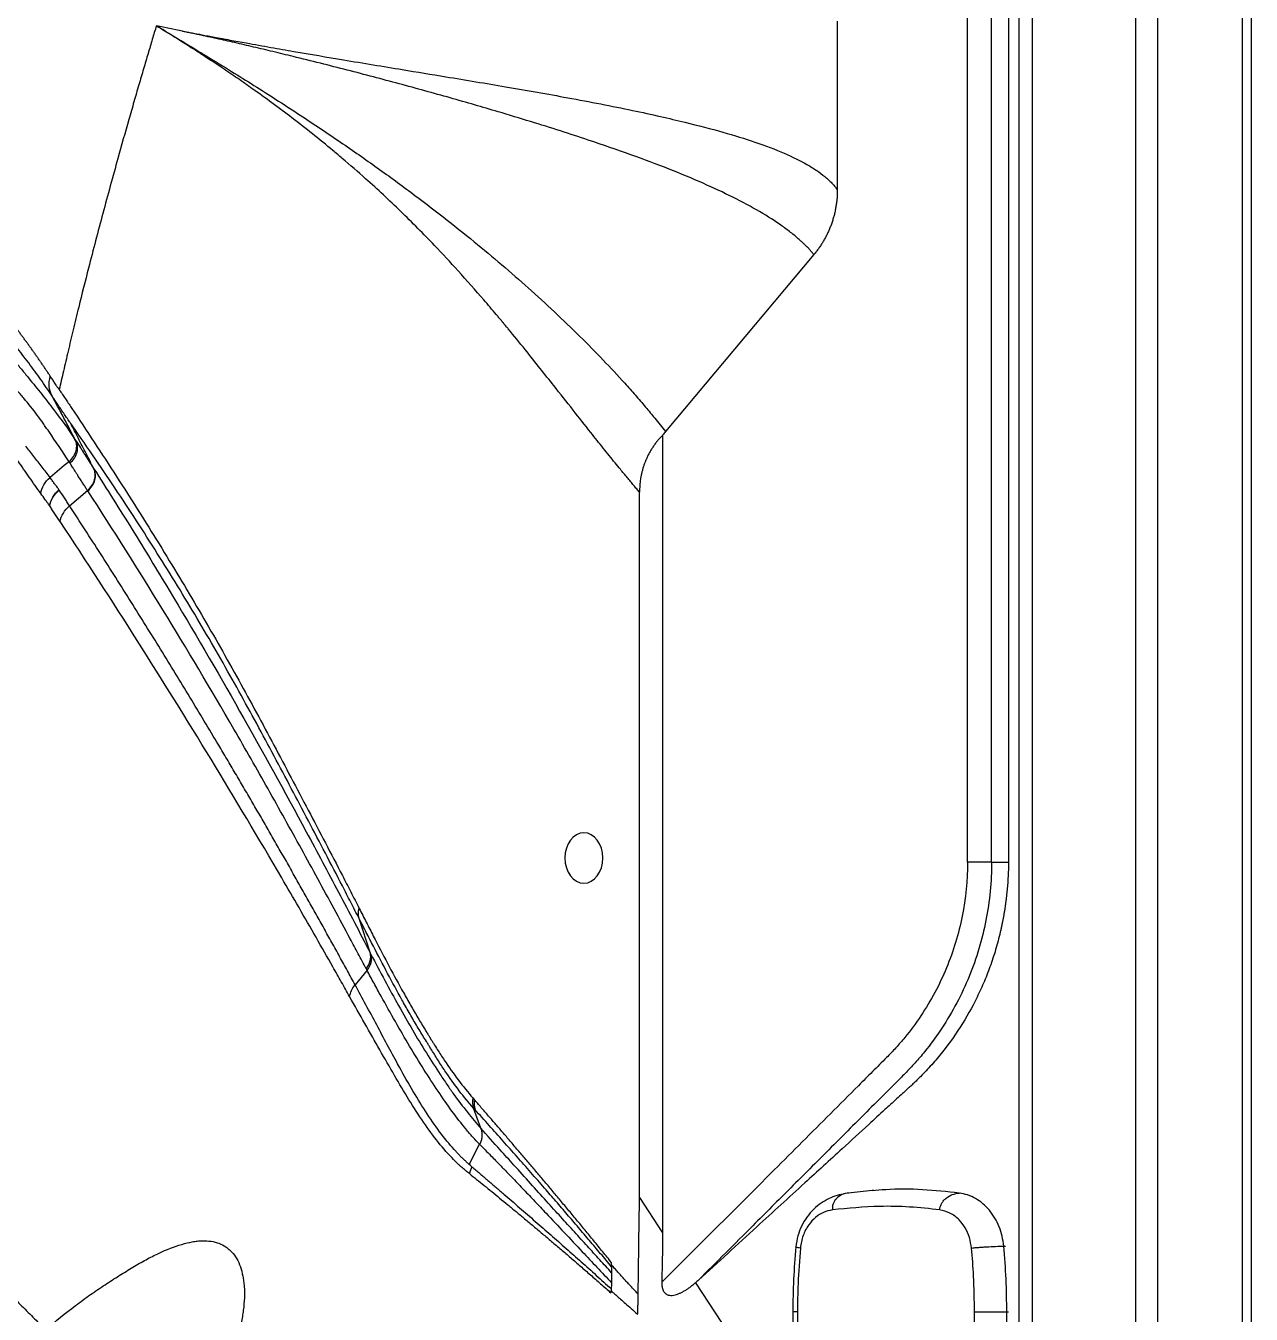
# Model space of a CAD drawing. Header units: inches. Extents: x 2 to 86, y -22 to 129.
# Drawn here: x 74.31 to 86.46, y 22.18 to 34.95 of the extents above; entities that cross this region are included whole.
import ezdxf

# ---------------------------------------------------------------- set-up
doc = ezdxf.new("R2010")
doc.units = ezdxf.units.IN
doc.header["$MEASUREMENT"] = 0
doc.layers.add('1', color=4, linetype='Continuous')
doc.layers.add('BDIM_CYAN', color=4, linetype='Continuous')

# ---------------------------------------------------------------- blocks, each defined once
blk = doc.blocks.new('sp3')
at = {"layer": 'BDIM_CYAN'}
for p, q in [((-101.244, 89.566), (-101.244, 89.581)), ((-100.592, 89.595), (-100.592, 89.611)), ((-99.939, 89.565), (-99.939, 89.581)), ((-101.771, 89.124), (-101.772, 89.14)), ((-99.412, 89.123), (-99.411, 89.139)), ((-101.796, 88.278), (-101.795, 88.262)), ((-101.795, 88.262), (-101.765, 87.993)), ((-99.419, 87.992), (-99.388, 88.265)), ((-99.388, 88.265), (-99.387, 88.282))]:
    blk.add_line(p, q, dxfattribs=at)
for points, knots in [([(-101.244, 89.566), (-101.277, 89.561), (-101.343, 89.552), (-101.437, 89.521), (-101.525, 89.479), (-101.602, 89.425), (-101.667, 89.36), (-101.718, 89.287), (-101.755, 89.208), (-101.766, 89.152), (-101.771, 89.124)], [0, 0, 0, 0, 0.125505, 0.249704, 0.373992, 0.499776, 0.625678, 0.750079, 0.874386, 1, 1, 1, 1]), ([(-101.225, 89.246), (-101.227, 89.255), (-101.229, 89.274), (-101.232, 89.31), (-101.235, 89.351), (-101.239, 89.414), (-101.243, 89.49), (-101.244, 89.54), (-101.244, 89.566)], [0, 0, 0, 0, 0.075048, 0.162077, 0.266845, 0.391253, 0.686004, 1, 1, 1, 1]), ([(-100.592, 89.275), (-100.592, 89.284), (-100.592, 89.303), (-100.592, 89.34), (-100.592, 89.38), (-100.592, 89.443), (-100.592, 89.52), (-100.592, 89.57), (-100.592, 89.595)], [0, 0, 0, 0, 0.075048, 0.162077, 0.266843, 0.39125, 0.686, 1, 1, 1, 1]), ([(-99.958, 89.245), (-99.956, 89.254), (-99.954, 89.274), (-99.951, 89.31), (-99.948, 89.35), (-99.944, 89.413), (-99.94, 89.49), (-99.94, 89.539), (-99.939, 89.565)], [0, 0, 0, 0, 0.075049, 0.162076, 0.266841, 0.391246, 0.685996, 1, 1, 1, 1]), ([(-99.412, 89.123), (-99.418, 89.151), (-99.428, 89.207), (-99.465, 89.285), (-99.516, 89.358), (-99.581, 89.424), (-99.659, 89.478), (-99.746, 89.52), (-99.84, 89.551), (-99.906, 89.56), (-99.939, 89.565)], [0, 0, 0, 0, 0.125614, 0.249921, 0.374322, 0.500224, 0.626008, 0.750296, 0.874495, 1, 1, 1, 1]), ([(-100.592, 89.275), (-100.71, 89.273), (-100.922, 89.271), (-101.133, 89.254), (-101.225, 89.246)], [0, 0, 0, 0, 0.559986, 1, 1, 1, 1]), ([(-99.958, 89.245), (-100.076, 89.255), (-100.287, 89.272), (-100.498, 89.274), (-100.592, 89.275)], [0, 0, 0, 0, 0.559986, 1, 1, 1, 1]), ([(-101.771, 89.124), (-101.784, 89.003), (-101.809, 88.761), (-101.812, 88.472), (-101.796, 88.305), (-101.791, 88.261)], [0, 0, 0, 0, 0.4218388, 0.8436848, 1, 1, 1, 1]), ([(-101.604, 88.929), (-101.614, 88.931), (-101.635, 88.934), (-101.666, 88.948), (-101.694, 88.967), (-101.73, 89.003), (-101.761, 89.057), (-101.767, 89.101), (-101.771, 89.124)], [0, 0, 0, 0, 0.0750432, 0.1620793, 0.26686, 0.391279, 0.6860331, 1, 1, 1, 1]), ([(-101.225, 89.246), (-101.261, 89.24), (-101.332, 89.229), (-101.428, 89.186), (-101.513, 89.121), (-101.578, 89.034), (-101.595, 88.964), (-101.604, 88.929)], [0, 0, 0, 0, 0.186661, 0.373374, 0.560001, 0.780011, 1, 1, 1, 1]), ([(-99.579, 88.928), (-99.586, 88.958), (-99.599, 89.017), (-99.652, 89.098), (-99.729, 89.169), (-99.833, 89.224), (-99.916, 89.238), (-99.958, 89.245)], [0, 0, 0, 0, 0.186845, 0.373701, 0.560409, 0.780222, 1, 1, 1, 1]), ([(-99.579, 88.928), (-99.57, 88.93), (-99.548, 88.933), (-99.518, 88.947), (-99.489, 88.966), (-99.453, 89.002), (-99.423, 89.056), (-99.416, 89.1), (-99.412, 89.123)], [0, 0, 0, 0, 0.075054, 0.162074, 0.266825, 0.391217, 0.685963, 1, 1, 1, 1]), ([(-99.413, 88.03), (-99.4, 88.151), (-99.374, 88.394), (-99.374, 88.76), (-99.399, 89.002), (-99.412, 89.123)], [0, 0, 0, 0, 0.333331, 0.666669, 1, 1, 1, 1]), ([(-101.604, 88.929), (-101.615, 88.83), (-101.636, 88.633), (-101.644, 88.278), (-101.619, 88.023), (-101.604, 87.867)], [0, 0, 0, 0, 0.280017, 0.560061, 1, 1, 1, 1]), ([(-99.58, 87.866), (-99.569, 87.965), (-99.547, 88.163), (-99.539, 88.518), (-99.564, 88.773), (-99.579, 88.928)], [0, 0, 0, 0, 0.280017, 0.560061, 1, 1, 1, 1]), ([(-101.771, 88.031), (-101.768, 88.009), (-101.761, 87.966), (-101.73, 87.918), (-101.694, 87.888), (-101.666, 87.874), (-101.635, 87.866), (-101.614, 87.867), (-101.604, 87.867)], [0, 0, 0, 0, 0.313967, 0.608721, 0.73314, 0.837921, 0.924957, 1, 1, 1, 1]), ([(-101.765, 87.993), (-101.76, 87.966), (-101.749, 87.911), (-101.717, 87.832), (-101.672, 87.753), (-101.612, 87.68), (-101.536, 87.614), (-101.447, 87.561), (-101.346, 87.521), (-101.274, 87.511), (-101.237, 87.505)], [0, 0, 0, 0, 0.106729, 0.218561, 0.335655, 0.458855, 0.588158, 0.721004, 0.857855, 1, 1, 1, 1]), ([(-99.947, 87.504), (-99.908, 87.51), (-99.839, 87.521), (-99.752, 87.554), (-99.689, 87.587), (-99.635, 87.624), (-99.579, 87.672), (-99.515, 87.746), (-99.466, 87.831), (-99.434, 87.917), (-99.424, 87.966), (-99.419, 87.992)], [0, 0, 0, 0, 0.149635, 0.269025, 0.35887, 0.426914, 0.519495, 0.644449, 0.80339, 0.896799, 1, 1, 1, 1]), ([(-99.58, 87.866), (-99.57, 87.866), (-99.548, 87.865), (-99.518, 87.873), (-99.489, 87.887), (-99.454, 87.917), (-99.423, 87.965), (-99.416, 88.008), (-99.413, 88.03)], [0, 0, 0, 0, 0.075054, 0.162074, 0.266824, 0.391217, 0.685963, 1, 1, 1, 1]), ([(-101.604, 87.867), (-101.597, 87.838), (-101.584, 87.778), (-101.532, 87.698), (-101.455, 87.627), (-101.351, 87.571), (-101.268, 87.557), (-101.226, 87.55)], [0, 0, 0, 0, 0.1868454, 0.373701, 0.5604087, 0.7802215, 1, 1, 1, 1]), ([(-99.958, 87.55), (-99.923, 87.555), (-99.852, 87.566), (-99.756, 87.61), (-99.671, 87.674), (-99.605, 87.762), (-99.588, 87.831), (-99.58, 87.866)], [0, 0, 0, 0, 0.186661, 0.373374, 0.560001, 0.780011, 1, 1, 1, 1]), ([(-101.226, 87.55), (-101.227, 87.543), (-101.229, 87.526), (-101.233, 87.511), (-101.235, 87.505), (-101.237, 87.506), (-101.237, 87.506)], [0, 0, 0, 0, 0.232419, 0.501936, 0.826388, 1, 1, 1, 1]), ([(-101.237, 87.505), (-101.13, 87.496), (-100.915, 87.479), (-100.7, 87.476), (-100.592, 87.475)], [0, 0, 0, 0, 0.500007, 1, 1, 1, 1]), ([(-101.226, 87.55), (-101.108, 87.541), (-100.897, 87.524), (-100.685, 87.522), (-100.592, 87.521)], [0, 0, 0, 0, 0.559986, 1, 1, 1, 1]), ([(-100.592, 87.521), (-100.473, 87.522), (-100.262, 87.525), (-100.051, 87.542), (-99.958, 87.55)], [0, 0, 0, 0, 0.559986, 1, 1, 1, 1]), ([(-100.592, 87.521), (-100.592, 87.513), (-100.592, 87.496), (-100.592, 87.481), (-100.592, 87.475), (-100.592, 87.476), (-100.592, 87.476)], [0, 0, 0, 0, 0.229366, 0.495339, 0.815522, 1, 1, 1, 1]), ([(-100.592, 87.475), (-100.484, 87.476), (-100.269, 87.479), (-100.054, 87.496), (-99.947, 87.505)], [0, 0, 0, 0, 0.499993, 1, 1, 1, 1]), ([(-99.958, 87.55), (-99.957, 87.542), (-99.955, 87.525), (-99.951, 87.511), (-99.949, 87.504), (-99.948, 87.505), (-99.947, 87.506)], [0, 0, 0, 0, 0.232461, 0.502017, 0.826512, 1, 1, 1, 1])]:
    blk.add_open_spline(points, degree=3, knots=knots, dxfattribs=at)
for points in [[(-100.592, 89.595), (-100.7, 89.594), (-100.918, 89.592), (-101.135, 89.574), (-101.244, 89.566)], [(-99.939, 89.565), (-100.048, 89.574), (-100.265, 89.591), (-100.483, 89.594), (-100.592, 89.595)]]:
    blk.add_open_spline(points, degree=3, dxfattribs=at)
blk = doc.blocks.new('2020 RHYTHM')
at = {"layer": '1', "color": 4}
blk.add_line((84.082, 78.2), (84.082, 5.882), dxfattribs=at)
at = {"layer": '1', "color": 1, "extrusion": (0, 0, -1)}
blk.add_ellipse((77.47, 25.717), major_axis=(0, 0.25), ratio=0.752466, dxfattribs=at)
at = {"layer": 'BDIM_CYAN', "color": 3}
for p, q in [((82.937, 72.354), (82.937, 14.122)), ((83.158, 14.122), (83.158, 72.354)), ((83.991, 72.354), (83.991, 14.122)), ((81.271, 25.676), (81.271, 42.041)), ((81.51, 25.676), (81.51, 42.041)), ((81.677, 42.041), (81.677, 25.676)), ((81.779, 42.041), (81.779, 18.014)), ((81.915, 18.014), (81.915, 42.041)), ((73.236, 33.963), (73.234, 33.963)), ((79.981, 34.008), (79.981, 32.337)), ((73.492, 33.911), (73.492, 33.909)), ((79.749, 31.696), (78.278, 29.942)), ((78.25, 29.908), (78.25, 22.003)), ((72.427, 29.865), (72.437, 29.85)), ((72.612, 29.577), (72.615, 29.573)), ((72.374, 29.207), (72.551, 29.359)), ((72.554, 29.355), (72.551, 29.359)), ((81.51, 25.676), (81.677, 25.676)), ((75.352, 24.779), (75.243, 25.116)), ((75.321, 24.605), (75.203, 24.46)), ((76.369, 23.34), (76.383, 23.324)), ((76.392, 23.222), (76.377, 23.239)), ((76.448, 23.039), (76.377, 23.239)), ((76.333, 22.681), (76.437, 22.88)), ((78.021, 22.352), (78.25, 22.003)), ((78.576, 21.508), (81.779, 16.631))]:
    blk.add_line(p, q, dxfattribs=at)
at = {"layer": 'BDIM_CYAN', "color": 3, "flags": 128}
blk.add_lwpolyline([(76.36, 22.658), (76.346, 22.67), (76.333, 22.681)], dxfattribs=at)
at = {"layer": 'BDIM_CYAN', "color": 3}
for points, knots in [([(73.234, 33.963), (73.22, 33.919), (73.193, 33.827), (73.151, 33.686), (73.106, 33.535), (73.059, 33.376), (73.011, 33.208), (72.941, 32.965), (72.837, 32.596), (72.703, 32.106), (72.574, 31.614), (72.477, 31.229), (72.41, 30.955), (72.36, 30.743), (72.314, 30.546), (72.285, 30.419), (72.271, 30.358)], [0, 0, 0, 0, 0.036972, 0.076326, 0.118074, 0.162227, 0.208796, 0.257786, 0.364555, 0.51557, 0.665825, 0.773354, 0.835776, 0.894362, 0.949103, 1, 1, 1, 1]), ([(78.021, 29.342), (78.012, 29.353), (77.993, 29.375), (77.963, 29.41), (77.932, 29.447), (77.888, 29.5), (77.837, 29.562), (77.758, 29.659), (77.66, 29.78), (77.522, 29.954), (77.359, 30.161), (77.192, 30.373), (77.033, 30.573), (76.884, 30.76), (76.77, 30.9), (76.701, 30.983), (76.685, 31.002), (76.673, 31.017), (76.666, 31.026), (76.66, 31.033), (76.655, 31.039), (76.649, 31.046), (76.643, 31.053), (76.637, 31.06), (76.631, 31.067), (76.625, 31.074), (76.619, 31.081), (76.613, 31.089), (76.607, 31.096), (76.583, 31.124), (76.541, 31.175), (76.417, 31.318), (76.238, 31.522), (75.966, 31.815), (75.665, 32.119), (75.357, 32.407), (75.126, 32.608), (74.949, 32.757), (74.785, 32.89), (74.583, 33.048), (74.384, 33.197), (74.203, 33.328), (74.038, 33.443), (73.886, 33.547), (73.746, 33.639), (73.613, 33.726), (73.505, 33.794), (73.411, 33.853), (73.343, 33.896), (73.286, 33.932), (73.252, 33.953), (73.236, 33.963)], [0, 0, 0, 0, 0.008148, 0.016819, 0.026014, 0.035733, 0.055938, 0.071415, 0.106113, 0.142811, 0.194458, 0.249946, 0.288053, 0.329755, 0.375038, 0.380432, 0.384693, 0.387821, 0.389815, 0.390676, 0.392239, 0.393803, 0.395366, 0.39693, 0.398494, 0.400058, 0.401622, 0.403186, 0.40475, 0.406315, 0.421899, 0.437593, 0.500156, 0.553886, 0.625268, 0.692638, 0.734301, 0.750321, 0.784508, 0.816734, 0.847004, 0.875324, 0.896113, 0.916942, 0.937809, 0.951946, 0.96905, 0.978977, 0.987444, 0.994452, 1, 1, 1, 1]), ([(73.236, 33.963), (73.249, 33.955), (73.275, 33.939), (73.317, 33.914), (73.376, 33.878), (73.434, 33.843), (73.518, 33.793), (73.613, 33.735), (73.778, 33.635), (73.975, 33.514), (74.203, 33.372), (74.421, 33.233), (74.634, 33.095), (74.839, 32.959), (75.099, 32.784), (75.409, 32.568), (75.755, 32.316), (76.081, 32.067), (76.38, 31.828), (76.66, 31.594), (76.924, 31.363), (77.182, 31.126), (77.429, 30.888), (77.66, 30.654), (77.842, 30.459), (77.98, 30.304), (78.079, 30.188), (78.178, 30.068), (78.243, 29.987), (78.278, 29.942)], [0, 0, 0, 0, 0.0044, 0.009513, 0.015336, 0.026103, 0.030964, 0.046808, 0.062221, 0.094354, 0.124748, 0.155702, 0.187297, 0.218991, 0.249874, 0.311093, 0.375098, 0.436979, 0.500382, 0.560305, 0.621986, 0.685445, 0.750696, 0.814321, 0.875472, 0.906815, 0.937775, 0.966245, 1, 1, 1, 1]), ([(73.492, 33.911), (73.556, 33.899), (73.662, 33.879), (73.818, 33.849), (73.965, 33.822), (74.152, 33.788), (74.364, 33.751), (74.686, 33.694), (75.124, 33.62), (75.626, 33.537), (76.163, 33.449), (76.716, 33.357), (77.225, 33.267), (77.64, 33.189), (77.946, 33.127), (78.224, 33.067), (78.528, 32.995), (78.847, 32.912), (79.178, 32.81), (79.457, 32.704), (79.651, 32.609), (79.778, 32.531), (79.847, 32.479), (79.895, 32.437), (79.924, 32.408), (79.946, 32.384), (79.961, 32.365), (79.972, 32.35), (79.978, 32.341), (79.981, 32.337)], [0, 0, 0, 0, 0.0216397, 0.0357008, 0.0528822, 0.0714044, 0.099152, 0.1249648, 0.1815671, 0.2499541, 0.301643, 0.3749564, 0.4552996, 0.4999633, 0.5451534, 0.5868227, 0.624976, 0.6893383, 0.7499907, 0.8146527, 0.87502, 0.9066818, 0.9375603, 0.9534681, 0.9688476, 0.9791635, 0.9877943, 0.9947399, 1, 1, 1, 1]), ([(79.749, 31.696), (79.746, 31.7), (79.739, 31.708), (79.729, 31.719), (79.72, 31.73), (79.71, 31.741), (79.7, 31.753), (79.684, 31.769), (79.664, 31.789), (79.64, 31.813), (79.597, 31.852), (79.532, 31.907), (79.404, 32.003), (79.218, 32.122), (78.954, 32.264), (78.654, 32.404), (78.316, 32.545), (77.936, 32.687), (77.572, 32.813), (77.236, 32.923), (76.939, 33.016), (76.576, 33.125), (76.144, 33.251), (75.645, 33.388), (75.125, 33.526), (74.704, 33.631), (74.392, 33.707), (74.199, 33.753), (74.013, 33.796), (73.833, 33.836), (73.66, 33.874), (73.547, 33.897), (73.492, 33.909)], [0, 0, 0, 0, 0.005157, 0.010313, 0.015467, 0.019579, 0.0247, 0.030827, 0.041105, 0.051405, 0.061728, 0.092786, 0.12359, 0.185351, 0.247627, 0.307569, 0.369106, 0.432319, 0.497282, 0.53725, 0.579073, 0.622754, 0.684751, 0.748459, 0.810821, 0.87424, 0.897401, 0.919682, 0.941082, 0.961602, 0.981241, 1, 1, 1, 1]), ([(79.981, 32.337), (79.981, 32.33), (79.981, 32.317), (79.98, 32.296), (79.979, 32.276), (79.978, 32.255), (79.976, 32.235), (79.974, 32.215), (79.971, 32.195), (79.968, 32.175), (79.964, 32.155), (79.961, 32.135), (79.956, 32.115), (79.952, 32.095), (79.946, 32.075), (79.941, 32.056), (79.935, 32.036), (79.929, 32.017), (79.92, 31.992), (79.908, 31.961), (79.893, 31.925), (79.876, 31.89), (79.858, 31.856), (79.839, 31.822), (79.818, 31.79), (79.797, 31.758), (79.773, 31.726), (79.757, 31.706), (79.749, 31.696)], [0, 0, 0, 0, 0.029605, 0.059114, 0.088537, 0.117887, 0.147176, 0.176416, 0.20562, 0.234799, 0.263967, 0.293134, 0.322315, 0.35152, 0.380762, 0.410054, 0.439408, 0.468835, 0.498348, 0.554582, 0.610492, 0.666164, 0.721682, 0.777133, 0.832605, 0.888182, 0.943952, 1, 1, 1, 1]), ([(72.183, 30.491), (72.177, 30.5), (72.164, 30.519), (72.145, 30.548), (72.126, 30.576), (72.106, 30.605), (72.087, 30.633), (72.067, 30.662), (72.047, 30.69), (72.027, 30.719), (72.007, 30.747), (71.987, 30.775), (71.966, 30.804), (71.946, 30.832), (71.925, 30.86), (71.904, 30.888), (71.884, 30.916), (71.863, 30.944), (71.842, 30.972), (71.821, 31), (71.8, 31.028), (71.778, 31.056), (71.757, 31.084), (71.736, 31.111), (71.715, 31.139), (71.693, 31.166), (71.672, 31.193), (71.65, 31.221), (71.629, 31.248), (71.607, 31.275), (71.585, 31.302), (71.564, 31.329), (71.542, 31.356), (71.521, 31.382), (71.499, 31.409), (71.477, 31.435), (71.456, 31.461), (71.434, 31.488), (71.412, 31.514), (71.391, 31.54), (71.369, 31.566), (71.348, 31.591), (71.326, 31.617), (71.304, 31.643), (71.283, 31.668), (71.262, 31.693), (71.24, 31.718), (71.219, 31.743), (71.198, 31.768), (71.176, 31.793), (71.155, 31.818), (71.134, 31.842), (71.12, 31.858), (71.113, 31.866)], [0, 0, 0, 0, 0.022625, 0.045114, 0.067469, 0.089691, 0.111781, 0.13374, 0.155571, 0.177275, 0.198853, 0.220307, 0.241637, 0.262845, 0.283932, 0.304899, 0.325747, 0.346477, 0.367088, 0.387583, 0.407961, 0.428222, 0.448368, 0.468398, 0.488314, 0.508114, 0.5278, 0.547372, 0.56683, 0.586174, 0.605405, 0.624523, 0.643527, 0.662419, 0.681198, 0.699864, 0.718417, 0.736858, 0.755187, 0.773403, 0.791506, 0.809498, 0.827377, 0.845144, 0.862799, 0.880342, 0.897772, 0.915091, 0.932297, 0.949391, 0.966373, 0.983243, 1, 1, 1, 1]), ([(72.197, 30.301), (72.162, 30.354), (72.125, 30.407), (72.049, 30.514), (72.01, 30.568), (71.927, 30.677), (71.885, 30.732), (71.797, 30.843), (71.751, 30.898), (71.611, 31.066), (71.511, 31.179), (71.355, 31.349), (71.302, 31.406), (71.194, 31.52), (71.138, 31.577), (71.082, 31.634)], [0, 0, 0, 0, 0.125, 0.125, 0.25, 0.25, 0.375, 0.375, 0.5, 0.5, 0.75, 0.75, 0.875, 0.875, 1, 1, 1, 1]), ([(71.31, 31.231), (71.437, 31.091), (71.556, 30.958), (71.72, 30.768), (71.772, 30.707), (71.848, 30.618), (71.873, 30.589), (71.921, 30.531), (71.945, 30.502), (72.013, 30.418), (72.057, 30.365), (72.119, 30.286), (72.139, 30.261), (72.178, 30.21), (72.197, 30.185), (72.292, 30.061), (72.362, 29.963), (72.427, 29.865)], [0, 0, 0, 0, 0.25, 0.25, 0.375, 0.375, 0.4375, 0.4375, 0.5, 0.5, 0.625, 0.625, 0.6875, 0.6875, 0.75, 0.75, 1, 1, 1, 1]), ([(72.369, 29.644), (72.305, 29.743), (72.238, 29.842), (72.158, 29.958), (72.149, 29.971), (72.131, 29.997), (72.122, 30.011), (72.094, 30.051), (72.074, 30.078), (72.013, 30.16), (71.968, 30.215), (71.897, 30.301), (71.872, 30.33), (71.821, 30.389), (71.795, 30.418), (71.742, 30.479), (71.714, 30.509), (71.657, 30.571), (71.628, 30.602), (71.569, 30.666), (71.539, 30.698), (71.478, 30.763), (71.446, 30.796), (71.351, 30.898), (71.286, 30.968), (71.22, 31.041)], [0, 0, 0, 0, 0.25, 0.25, 0.28125, 0.28125, 0.3125, 0.3125, 0.375, 0.375, 0.5, 0.5, 0.5625, 0.5625, 0.625, 0.625, 0.6875, 0.6875, 0.75, 0.75, 0.8125, 0.8125, 0.875, 0.875, 1, 1, 1, 1]), ([(72.271, 30.358), (72.266, 30.365), (72.256, 30.38), (72.241, 30.402), (72.225, 30.427), (72.206, 30.456), (72.191, 30.479), (72.183, 30.491)], [0, 0, 0, 0, 0.181906, 0.348553, 0.499995, 0.739458, 1, 1, 1, 1]), ([(72.383, 30.026), (72.38, 30.03), (72.367, 30.049), (72.345, 30.081), (72.32, 30.117), (72.301, 30.145), (72.287, 30.167), (72.272, 30.188), (72.252, 30.218), (72.228, 30.255), (72.207, 30.286), (72.197, 30.301)], [0, 0, 0, 0, 0.00262936, 0.01044186, 0.01825436, 0.02216061, 0.02606686, 0.02997311, 0.03387936, 0.04169186, 0.04950436, 0.04950436, 0.04950436, 0.04950436]), ([(72.271, 30.358), (72.272, 30.357), (72.278, 30.348), (72.288, 30.333), (72.308, 30.304), (72.332, 30.268), (72.361, 30.225), (72.39, 30.181), (72.486, 30.038), (72.722, 29.68), (73.084, 29.118), (73.491, 28.455), (73.872, 27.802), (74.169, 27.263), (74.399, 26.834), (74.569, 26.512), (74.739, 26.19), (74.908, 25.867), (75.049, 25.597), (75.161, 25.38), (75.216, 25.272), (75.243, 25.218)], [0.0229008, 0.0229008, 0.0229008, 0.0229008, 0.0234375, 0.0273438, 0.03125, 0.0390625, 0.046875, 0.0546875, 0.0625, 0.125, 0.25, 0.375, 0.5, 0.625, 0.6875, 0.75, 0.8125, 0.875, 0.9375, 0.96875, 1, 1, 1, 1]), ([(75.243, 25.116), (75.215, 25.171), (75.16, 25.279), (75.049, 25.495), (74.909, 25.764), (74.74, 26.085), (74.571, 26.407), (74.401, 26.727), (74.171, 27.155), (73.875, 27.69), (73.497, 28.332), (73.093, 28.977), (72.735, 29.519), (72.499, 29.861), (72.406, 29.994), (72.39, 30.017), (72.383, 30.026)], [0.0495044, 0.0495044, 0.0495044, 0.0495044, 0.0807544, 0.1120044, 0.1745044, 0.2370044, 0.2995044, 0.3620044, 0.4245044, 0.5495044, 0.6745044, 0.7995044, 0.9245044, 0.9870044, 0.9948169, 1, 1, 1, 1]), ([(72.615, 29.573), (72.589, 29.624), (72.538, 29.725), (72.461, 29.875), (72.409, 29.976), (72.383, 30.026)], [0, 0, 0, 0, 0.334513, 0.667846, 1, 1, 1, 1]), ([(78.25, 29.908), (78.246, 29.904), (78.238, 29.895), (78.225, 29.882), (78.213, 29.868), (78.202, 29.854), (78.19, 29.84), (78.179, 29.826), (78.169, 29.812), (78.158, 29.797), (78.148, 29.782), (78.139, 29.767), (78.13, 29.752), (78.121, 29.736), (78.112, 29.721), (78.104, 29.705), (78.097, 29.688), (78.089, 29.672), (78.08, 29.651), (78.07, 29.626), (78.06, 29.596), (78.051, 29.566), (78.043, 29.535), (78.036, 29.504), (78.031, 29.472), (78.027, 29.44), (78.024, 29.408), (78.022, 29.375), (78.021, 29.353), (78.021, 29.342)], [0, 0, 0, 0, 0.030979, 0.061682, 0.092124, 0.122322, 0.15229, 0.182045, 0.211604, 0.240982, 0.270198, 0.299268, 0.328211, 0.357044, 0.385785, 0.414453, 0.443067, 0.471643, 0.500202, 0.550424, 0.600307, 0.649957, 0.69948, 0.748986, 0.798582, 0.848377, 0.898475, 0.948982, 1, 1, 1, 1]), ([(78.278, 29.942), (78.273, 29.937), (78.264, 29.926), (78.255, 29.914), (78.25, 29.908)], [0, 0, 0, 0, 0.500023, 1, 1, 1, 1]), ([(72.18, 29.487), (72.167, 29.504), (72.14, 29.539), (72.101, 29.591), (72.061, 29.643), (72.021, 29.695), (71.981, 29.747), (71.953, 29.781), (71.94, 29.799)], [0, 0, 0, 0, 0.166665, 0.33333, 0.499997, 0.666667, 0.833334, 1, 1, 1, 1]), ([(72.369, 29.644), (72.386, 29.659), (72.401, 29.676), (72.424, 29.712), (72.433, 29.732), (72.444, 29.772), (72.445, 29.792), (72.442, 29.83), (72.436, 29.849), (72.427, 29.865)], [0, 0, 0, 0, 0.25, 0.25, 0.5, 0.5, 0.75, 0.75, 1, 1, 1, 1]), ([(72.378, 29.63), (72.395, 29.644), (72.41, 29.661), (72.434, 29.698), (72.443, 29.717), (72.453, 29.757), (72.455, 29.777), (72.451, 29.816), (72.446, 29.834), (72.437, 29.85)], [0, 0, 0, 0, 0.25, 0.25, 0.5, 0.5, 0.75, 0.75, 1, 1, 1, 1]), ([(72.437, 29.85), (72.452, 29.828), (72.467, 29.805), (72.489, 29.771), (72.496, 29.76), (72.507, 29.743), (72.51, 29.737), (72.518, 29.726), (72.521, 29.72), (72.554, 29.669), (72.583, 29.623), (72.612, 29.577)], [0, 0, 0, 0, 0.25, 0.25, 0.375, 0.375, 0.4375, 0.4375, 0.5, 0.5, 1, 1, 1, 1]), ([(72.089, 29.329), (72.051, 29.382), (72.013, 29.436), (71.956, 29.517), (71.937, 29.544), (71.899, 29.599), (71.88, 29.626), (71.861, 29.654)], [0, 0, 0, 0, 0.5, 0.5, 0.75, 0.75, 1, 1, 1, 1]), ([(72.369, 29.644), (72.369, 29.644), (72.369, 29.644), (72.369, 29.644), (72.372, 29.639), (72.375, 29.635), (72.378, 29.63)], [-0.00000006, -0.00000006, -0.00000006, -0.00000006, 0, 0, 0, 0.0007920513, 0.0007920513, 0.0007920513, 0.0007920513]), ([(72.551, 29.359), (72.544, 29.369), (72.531, 29.391), (72.509, 29.424), (72.487, 29.458), (72.471, 29.484), (72.46, 29.499), (72.457, 29.506), (72.452, 29.513), (72.446, 29.523), (72.439, 29.533), (72.432, 29.545), (72.423, 29.559), (72.413, 29.575), (72.402, 29.592), (72.391, 29.61), (72.383, 29.623), (72.378, 29.63)], [0, 0, 0, 0, 0.115753, 0.237767, 0.366041, 0.500574, 0.517412, 0.539966, 0.568237, 0.602216, 0.641908, 0.687313, 0.738431, 0.795259, 0.857798, 0.926045, 1, 1, 1, 1]), ([(72.551, 29.359), (72.568, 29.373), (72.583, 29.39), (72.607, 29.426), (72.616, 29.445), (72.627, 29.484), (72.629, 29.504), (72.626, 29.542), (72.621, 29.561), (72.612, 29.577)], [0, 0, 0, 0, 0.25, 0.25, 0.5, 0.5, 0.75, 0.75, 1, 1, 1, 1]), ([(72.554, 29.355), (72.571, 29.37), (72.586, 29.386), (72.61, 29.422), (72.619, 29.441), (72.63, 29.481), (72.632, 29.5), (72.628, 29.539), (72.623, 29.557), (72.615, 29.573)], [0, 0, 0, 0, 0.25, 0.25, 0.5, 0.5, 0.75, 0.75, 1, 1, 1, 1]), ([(72.615, 29.573), (72.743, 29.373), (72.869, 29.173), (73.117, 28.773), (73.239, 28.572), (73.6, 27.972), (73.833, 27.572), (74.285, 26.774), (74.504, 26.375), (74.827, 25.777), (74.933, 25.577), (75.091, 25.278), (75.144, 25.178), (75.248, 24.979), (75.3, 24.879), (75.352, 24.779)], [0, 0, 0, 0, 0.125, 0.125, 0.25, 0.25, 0.5, 0.5, 0.75, 0.75, 0.875, 0.875, 0.9375, 0.9375, 1, 1, 1, 1]), ([(72.089, 29.329), (72.094, 29.358), (72.104, 29.387), (72.135, 29.441), (72.155, 29.466), (72.18, 29.487)], [0, 0, 0, 0, 0.5, 0.5, 1, 1, 1, 1]), ([(72.269, 29.366), (72.266, 29.371), (72.259, 29.382), (72.247, 29.397), (72.236, 29.412), (72.225, 29.426), (72.213, 29.441), (72.202, 29.457), (72.191, 29.472), (72.183, 29.482), (72.18, 29.487)], [0, 0, 0, 0, 0.124985, 0.249979, 0.374986, 0.499999, 0.625005, 0.750006, 0.875003, 1, 1, 1, 1]), ([(72.177, 29.206), (72.17, 29.216), (72.162, 29.227), (72.148, 29.247), (72.14, 29.257), (72.118, 29.288), (72.104, 29.308), (72.089, 29.329)], [0, 0, 0, 0, 0.25, 0.25, 0.5, 0.5, 1, 1, 1, 1]), ([(72.177, 29.206), (72.181, 29.236), (72.192, 29.265), (72.223, 29.32), (72.245, 29.345), (72.269, 29.366)], [0, 0, 0, 0, 0.5, 0.5, 1, 1, 1, 1]), ([(72.177, 29.206), (72.182, 29.235), (72.192, 29.263), (72.225, 29.318), (72.246, 29.342), (72.272, 29.363)], [0, 0, 0, 0, 0.5, 0.5, 1, 1, 1, 1]), ([(72.272, 29.363), (72.271, 29.364), (72.27, 29.365), (72.27, 29.366), (72.269, 29.366)], [0, 0, 0, 0, 0.500016, 1, 1, 1, 1]), ([(72.374, 29.207), (72.365, 29.22), (72.348, 29.246), (72.323, 29.285), (72.297, 29.324), (72.28, 29.35), (72.272, 29.363)], [0, 0, 0, 0, 0.25, 0.499998, 0.749996, 1, 1, 1, 1]), ([(75.313, 24.62), (75.286, 24.67), (75.26, 24.719), (75.207, 24.818), (75.181, 24.867), (75.101, 25.015), (75.048, 25.114), (74.888, 25.411), (74.78, 25.609), (74.562, 26.005), (74.452, 26.203), (74.229, 26.599), (74.116, 26.797), (73.773, 27.39), (73.539, 27.784), (73.056, 28.571), (72.808, 28.964), (72.554, 29.355)], [0, 0, 0, 0, 0.03125, 0.03125, 0.0625, 0.0625, 0.125, 0.125, 0.25, 0.25, 0.375, 0.375, 0.5, 0.5, 0.75, 0.75, 1, 1, 1, 1]), ([(78.021, 22.352), (78.021, 22.358), (78.021, 22.374), (78.021, 22.402), (78.021, 22.466), (78.021, 22.564), (78.021, 22.737), (78.021, 23.04), (78.021, 23.646), (78.021, 24.512), (78.021, 25.897), (78.021, 27.507), (78.021, 28.771), (78.021, 29.342)], [0.0437848, 0.0437848, 0.0437848, 0.0437848, 0.0458049, 0.0497111, 0.0536174, 0.0692424, 0.0848674, 0.1161174, 0.1786174, 0.3036174, 0.4286174, 0.6786174, 0.8848326, 0.8848326, 0.8848326, 0.8848326]), ([(72.281, 29.05), (72.263, 29.076), (72.246, 29.102), (72.22, 29.141), (72.207, 29.161), (72.194, 29.18), (72.186, 29.193), (72.181, 29.2), (72.177, 29.206)], [0, 0, 0, 0, 0.5, 0.5, 0.75, 0.875, 0.875, 1, 1, 1, 1]), ([(72.281, 29.05), (72.285, 29.079), (72.296, 29.108), (72.328, 29.161), (72.349, 29.186), (72.374, 29.207)], [0, 0, 0, 0, 0.5, 0.5, 1, 1, 1, 1]), ([(75.203, 24.46), (75.177, 24.507), (75.127, 24.6), (75.05, 24.74), (74.973, 24.88), (74.895, 25.019), (74.817, 25.159), (74.739, 25.299), (74.66, 25.439), (74.581, 25.579), (74.502, 25.719), (74.422, 25.858), (74.342, 25.998), (74.261, 26.138), (74.18, 26.278), (74.098, 26.417), (74.016, 26.557), (73.934, 26.696), (73.832, 26.869), (73.709, 27.073), (73.566, 27.311), (73.422, 27.548), (73.276, 27.785), (73.129, 28.022), (72.981, 28.259), (72.831, 28.496), (72.68, 28.733), (72.528, 28.97), (72.425, 29.128), (72.374, 29.207)], [0, 0, 0, 0, 0.029412, 0.058823, 0.088235, 0.117647, 0.147059, 0.176471, 0.205883, 0.235294, 0.264706, 0.294118, 0.323529, 0.352941, 0.382353, 0.411765, 0.441176, 0.470588, 0.5, 0.55, 0.6, 0.65, 0.7, 0.75, 0.8, 0.85, 0.9, 0.95, 1, 1, 1, 1]), ([(75.149, 24.343), (75.122, 24.392), (75.094, 24.441), (75.039, 24.539), (75.011, 24.588), (74.928, 24.735), (74.872, 24.833), (74.704, 25.127), (74.591, 25.323), (74.247, 25.911), (74.014, 26.303), (73.537, 27.088), (73.293, 27.48), (72.795, 28.265), (72.541, 28.658), (72.281, 29.05)], [0, 0, 0, 0, 0.03125, 0.03125, 0.0625, 0.0625, 0.125, 0.125, 0.25, 0.25, 0.5, 0.5, 0.75, 0.75, 1, 1, 1, 1]), ([(81.677, 25.676), (81.677, 25.665), (81.677, 25.644), (81.676, 25.613), (81.675, 25.581), (81.674, 25.549), (81.672, 25.517), (81.67, 25.484), (81.668, 25.452), (81.665, 25.419), (81.662, 25.386), (81.659, 25.354), (81.655, 25.321), (81.651, 25.288), (81.647, 25.255), (81.642, 25.222), (81.637, 25.189), (81.631, 25.156), (81.625, 25.123), (81.619, 25.091), (81.612, 25.058), (81.605, 25.025), (81.598, 24.992), (81.579, 24.913), (81.545, 24.786), (81.488, 24.618), (81.422, 24.455), (81.323, 24.247), (81.178, 23.998), (81.01, 23.773), (80.88, 23.627), (80.814, 23.559), (80.775, 23.521), (80.746, 23.492), (80.716, 23.464), (80.687, 23.438), (80.658, 23.411), (80.619, 23.375), (80.568, 23.329), (80.51, 23.276), (80.418, 23.192), (80.258, 23.045), (79.993, 22.803), (79.624, 22.465), (79.149, 22.031), (78.798, 21.71), (78.605, 21.534)], [0, 0, 0, 0, 0.005469, 0.010974, 0.016513, 0.022087, 0.027691, 0.033326, 0.038988, 0.044677, 0.05039, 0.056125, 0.061882, 0.067657, 0.073449, 0.079257, 0.085077, 0.09091, 0.096751, 0.102601, 0.108456, 0.114316, 0.12018, 0.126049, 0.157567, 0.189352, 0.22047, 0.252236, 0.313699, 0.378118, 0.409181, 0.424701, 0.432505, 0.440227, 0.448416, 0.455768, 0.462929, 0.471319, 0.48686, 0.502418, 0.516879, 0.558742, 0.627985, 0.724606, 0.848611, 1, 1, 1, 1]), ([(81.51, 25.676), (81.51, 25.486), (81.472, 25.095), (81.305, 24.537), (81.077, 24.105), (80.877, 23.832), (80.752, 23.686), (80.669, 23.598), (80.604, 23.532), (80.541, 23.469), (80.431, 23.36), (80.211, 23.14), (79.898, 22.826), (79.521, 22.45), (79.09, 22.019), (78.785, 21.713), (78.605, 21.534)], [0, 0, 0, 0, 0.125, 0.25, 0.375, 0.4375, 0.46875, 0.5, 0.515625, 0.53125, 0.5625, 0.625, 0.75, 0.875, 1, 1.179185, 1.179185, 1.179185, 1.179185]), ([(81.271, 25.676), (81.271, 25.497), (81.253, 25.317), (81.184, 24.966), (81.131, 24.793), (80.994, 24.462), (80.909, 24.303), (80.76, 24.08), (80.706, 24.008), (80.621, 23.904), (80.592, 23.87), (80.531, 23.803), (80.5, 23.771), (80.469, 23.739)], [0, 0, 0, 0, 0.25, 0.25, 0.5, 0.5, 0.75, 0.75, 0.875, 0.875, 0.9375, 0.9375, 1, 1, 1, 1]), ([(81.51, 25.676), (81.508, 25.676), (81.501, 25.676), (81.475, 25.676), (81.457, 25.676), (81.411, 25.676), (81.384, 25.676), (81.328, 25.676), (81.299, 25.676), (81.271, 25.676)], [0, 0, 0, 0, 0.25, 0.25, 0.5, 0.5, 0.75, 0.75, 1, 1, 1, 1]), ([(75.243, 25.218), (75.267, 25.172), (75.29, 25.126), (75.337, 25.034), (75.36, 24.989), (75.43, 24.853), (75.477, 24.763), (75.57, 24.587), (75.617, 24.5), (75.688, 24.372), (75.712, 24.33), (75.759, 24.247), (75.783, 24.205), (75.83, 24.124), (75.854, 24.085), (75.89, 24.026), (75.902, 24.006), (75.92, 23.977), (75.926, 23.968), (75.935, 23.953), (75.938, 23.948), (75.942, 23.941), (75.944, 23.939), (75.945, 23.936), (75.946, 23.935), (75.946, 23.935), (75.946, 23.935), (75.946, 23.935), (75.946, 23.935), (75.946, 23.934), (75.946, 23.934), (75.946, 23.934), (75.947, 23.934), (75.947, 23.933), (75.947, 23.933), (75.947, 23.933), (75.947, 23.932), (75.947, 23.932), (75.947, 23.932), (75.947, 23.932), (75.947, 23.932), (75.947, 23.932), (75.948, 23.932), (75.948, 23.931), (75.948, 23.931), (75.948, 23.931), (75.948, 23.93), (75.948, 23.93), (75.949, 23.929), (75.949, 23.928), (75.95, 23.927), (75.95, 23.927), (75.951, 23.925), (75.952, 23.924), (75.954, 23.921), (75.959, 23.914), (75.963, 23.907), (75.971, 23.893), (75.977, 23.884), (75.994, 23.857), (76.006, 23.838), (76.04, 23.784), (76.063, 23.748), (76.133, 23.644), (76.179, 23.578), (76.274, 23.454), (76.321, 23.395), (76.369, 23.34)], [0, 0, 0, 0, 0.0625, 0.0625, 0.125, 0.125, 0.25, 0.25, 0.375, 0.375, 0.4375, 0.4375, 0.5, 0.5, 0.5625, 0.5625, 0.59375, 0.59375, 0.609375, 0.609375, 0.617187, 0.617187, 0.621094, 0.621094, 0.621582, 0.621826, 0.621826, 0.621887, 0.621887, 0.621948, 0.621948, 0.62207, 0.62207, 0.623047, 0.623047, 0.623291, 0.623291, 0.623352, 0.623352, 0.623413, 0.623413, 0.623535, 0.623535, 0.624023, 0.624023, 0.624512, 0.624512, 0.625, 0.625, 0.625977, 0.625977, 0.626953, 0.626953, 0.628906, 0.628906, 0.632812, 0.640625, 0.640625, 0.65625, 0.65625, 0.6875, 0.6875, 0.75, 0.75, 0.875, 0.875, 1, 1, 1, 1]), ([(76.377, 23.239), (76.329, 23.292), (76.281, 23.349), (76.187, 23.473), (76.14, 23.539), (76.07, 23.643), (76.046, 23.679), (76, 23.753), (75.977, 23.79), (75.951, 23.831), (75.948, 23.836), (75.942, 23.846), (75.939, 23.85), (75.93, 23.865), (75.924, 23.875), (75.906, 23.904), (75.894, 23.923), (75.858, 23.982), (75.834, 24.021), (75.786, 24.102), (75.762, 24.144), (75.714, 24.228), (75.69, 24.27), (75.619, 24.398), (75.572, 24.485), (75.478, 24.662), (75.431, 24.752), (75.36, 24.888), (75.337, 24.933), (75.29, 25.025), (75.267, 25.071), (75.243, 25.116)], [0, 0, 0, 0, 0.125, 0.125, 0.25, 0.25, 0.3125, 0.3125, 0.375, 0.375, 0.382813, 0.382813, 0.390625, 0.390625, 0.40625, 0.40625, 0.4375, 0.4375, 0.5, 0.5, 0.5625, 0.5625, 0.625, 0.625, 0.75, 0.75, 0.875, 0.875, 0.9375, 0.9375, 1, 1, 1, 1]), ([(75.313, 24.62), (75.332, 24.644), (75.346, 24.671), (75.36, 24.725), (75.359, 24.753), (75.352, 24.779)], [0, 0, 0, 0, 0.5, 0.5, 1, 1, 1, 1]), ([(75.36, 24.763), (75.357, 24.768), (75.355, 24.774), (75.352, 24.779), (75.352, 24.779), (75.352, 24.779), (75.352, 24.779)], [0, 0, 0, 0, 0.0008352473, 0.0008352473, 0.0008352473, 0.0008353073, 0.0008353073, 0.0008353073, 0.0008353073]), ([(75.321, 24.605), (75.34, 24.628), (75.354, 24.655), (75.368, 24.71), (75.367, 24.738), (75.36, 24.763)], [0, 0, 0, 0, 0.5, 0.5, 1, 1, 1, 1]), ([(75.36, 24.763), (75.405, 24.676), (75.451, 24.59), (75.542, 24.419), (75.588, 24.336), (75.68, 24.172), (75.725, 24.091), (75.817, 23.935), (75.863, 23.859), (75.955, 23.711), (76.001, 23.64), (76.069, 23.537), (76.092, 23.503), (76.137, 23.438), (76.159, 23.406), (76.226, 23.312), (76.271, 23.253), (76.36, 23.141), (76.404, 23.088), (76.448, 23.039)], [0, 0, 0, 0, 0.125, 0.125, 0.25, 0.25, 0.375, 0.375, 0.5, 0.5, 0.625, 0.625, 0.6875, 0.6875, 0.75, 0.75, 0.875, 0.875, 1, 1, 1, 1]), ([(76.437, 22.88), (76.415, 22.903), (76.392, 22.927), (76.346, 22.977), (76.323, 23.004), (76.255, 23.086), (76.209, 23.146), (76.117, 23.271), (76.071, 23.338), (75.978, 23.477), (75.931, 23.548), (75.837, 23.697), (75.79, 23.774), (75.696, 23.932), (75.649, 24.013), (75.555, 24.178), (75.508, 24.262), (75.437, 24.389), (75.414, 24.432), (75.367, 24.518), (75.344, 24.561), (75.321, 24.605)], [0, 0, 0, 0, 0.0625, 0.0625, 0.125, 0.125, 0.25, 0.25, 0.375, 0.375, 0.5, 0.5, 0.625, 0.625, 0.75, 0.75, 0.875, 0.875, 0.9375, 0.9375, 1, 1, 1, 1]), ([(75.149, 24.343), (75.152, 24.363), (75.164, 24.403), (75.187, 24.44), (75.2, 24.457)], [0, 0, 0, 0, 0.5, 0.9688692, 0.9688692, 0.9688692, 0.9688692]), ([(76.333, 22.681), (76.325, 22.688), (76.308, 22.703), (76.283, 22.726), (76.258, 22.75), (76.233, 22.775), (76.209, 22.8), (76.144, 22.871), (76.04, 23), (75.9, 23.204), (75.762, 23.43), (75.636, 23.653), (75.522, 23.866), (75.417, 24.062), (75.311, 24.261), (75.239, 24.394), (75.203, 24.46)], [0, 0, 0, 0, 0.0208339, 0.0416679, 0.0625029, 0.0833381, 0.104173, 0.1250076, 0.2499973, 0.3749903, 0.4999885, 0.6249876, 0.7187402, 0.8124937, 0.9062466, 1, 1, 1, 1]), ([(76.308, 22.611), (76.304, 22.614), (76.293, 22.623), (76.276, 22.637), (76.257, 22.654), (76.237, 22.672), (76.211, 22.696), (76.141, 22.765), (76.027, 22.894), (75.881, 23.095), (75.785, 23.244), (75.689, 23.399), (75.594, 23.56), (75.448, 23.814), (75.3, 24.075), (75.2, 24.253), (75.149, 24.343)], [0.0216878, 0.0216878, 0.0216878, 0.0216878, 0.03125, 0.046875, 0.0625, 0.078125, 0.09375, 0.125, 0.25, 0.375, 0.5, 0.5, 0.625, 0.75, 0.875, 1, 1, 1, 1]), ([(80.469, 23.739), (80.446, 23.716), (80.423, 23.693), (80.376, 23.646), (80.353, 23.623), (80.283, 23.554), (80.237, 23.507), (80.098, 23.368), (80.005, 23.275), (79.727, 22.997), (79.541, 22.811), (78.984, 22.254), (78.613, 21.883), (78.242, 21.512)], [0, 0, 0, 0, 0.03125, 0.03125, 0.0625, 0.0625, 0.125, 0.125, 0.25, 0.25, 0.5, 0.5, 1, 1, 1, 1]), ([(69.885, 23.292), (69.909, 23.268), (69.958, 23.22), (70.03, 23.148), (70.101, 23.076), (70.173, 23.005), (70.244, 22.934), (70.315, 22.862), (70.412, 22.766), (70.534, 22.644), (70.697, 22.481), (70.875, 22.303), (71.098, 22.079), (71.351, 21.826), (71.581, 21.596), (71.759, 21.419), (71.885, 21.292), (72.011, 21.167), (72.094, 21.083), (72.136, 21.042)], [0, 0, 0, 0, 0.030402, 0.060804, 0.091206, 0.121608, 0.15201, 0.182412, 0.212814, 0.276657, 0.3405, 0.425624, 0.510749, 0.638437, 0.766126, 0.824595, 0.883063, 0.941532, 1, 1, 1, 1]), ([(77.745, 21.706), (77.716, 21.742), (77.657, 21.814), (77.569, 21.922), (77.482, 22.028), (77.397, 22.132), (77.312, 22.234), (77.228, 22.334), (77.146, 22.433), (77.064, 22.53), (76.984, 22.625), (76.904, 22.718), (76.826, 22.81), (76.749, 22.9), (76.674, 22.988), (76.599, 23.075), (76.526, 23.159), (76.454, 23.242), (76.406, 23.297), (76.383, 23.324)], [0, 0, 0, 0, 0.067684, 0.134261, 0.199728, 0.264088, 0.32734, 0.389485, 0.450522, 0.510451, 0.569274, 0.626989, 0.683597, 0.739097, 0.793491, 0.846779, 0.898959, 0.950033, 1, 1, 1, 1]), ([(77.745, 21.666), (77.727, 21.687), (77.69, 21.731), (77.636, 21.796), (77.581, 21.86), (77.526, 21.925), (77.471, 21.99), (77.416, 22.055), (77.36, 22.12), (77.305, 22.185), (77.249, 22.25), (77.193, 22.315), (77.137, 22.38), (77.054, 22.475), (76.945, 22.601), (76.808, 22.756), (76.67, 22.911), (76.532, 23.066), (76.439, 23.17), (76.392, 23.222)], [0, 0, 0, 0, 0.041667, 0.083334, 0.125, 0.166666, 0.208333, 0.25, 0.291667, 0.333334, 0.375, 0.416667, 0.458333, 0.5, 0.600001, 0.700002, 0.800001, 0.900001, 1, 1, 1, 1]), ([(76.448, 23.039), (76.449, 23.036), (76.451, 23.03), (76.454, 23.021), (76.456, 23.012), (76.457, 23.003), (76.459, 22.994), (76.459, 22.985), (76.46, 22.976), (76.46, 22.967), (76.46, 22.959), (76.459, 22.95), (76.458, 22.942), (76.456, 22.933), (76.455, 22.925), (76.453, 22.917), (76.45, 22.909), (76.447, 22.902), (76.444, 22.894), (76.441, 22.887), (76.439, 22.882), (76.437, 22.88)], [0, 0, 0, 0, 0.057167, 0.113797, 0.169893, 0.225463, 0.280511, 0.335045, 0.389069, 0.44259, 0.495614, 0.548148, 0.600197, 0.65177, 0.702872, 0.75351, 0.803692, 0.853425, 0.902715, 0.951571, 1, 1, 1, 1]), ([(77.745, 21.607), (77.706, 21.649), (77.626, 21.737), (77.503, 21.872), (77.374, 22.014), (77.239, 22.162), (77.094, 22.322), (76.939, 22.493), (76.786, 22.663), (76.622, 22.845), (76.512, 22.967), (76.448, 23.039)], [0, 0, 0, 0, 0.090338, 0.185498, 0.285489, 0.390319, 0.5, 0.622435, 0.75, 0.853804, 1, 1, 1, 1]), ([(76.437, 22.88), (76.474, 22.842), (76.542, 22.773), (76.634, 22.679), (76.707, 22.604), (76.786, 22.522), (76.876, 22.428), (76.985, 22.313), (77.178, 22.109), (77.431, 21.84), (77.647, 21.61), (77.744, 21.507)], [0, 0, 0, 0, 0.083375, 0.152833, 0.208375, 0.25, 0.332324, 0.415657, 0.5, 0.776437, 1, 1, 1, 1]), ([(76.336, 22.589), (76.329, 22.594), (76.32, 22.602), (76.311, 22.609), (76.308, 22.611)], [0, 0, 0, 0, 0.015625, 0.02168784, 0.02168784, 0.02168784, 0.02168784]), ([(76.36, 22.658), (76.387, 22.636), (76.44, 22.59), (76.519, 22.522), (76.598, 22.454), (76.677, 22.386), (76.755, 22.318), (76.833, 22.251), (76.911, 22.183), (76.988, 22.116), (77.065, 22.049), (77.141, 21.982), (77.218, 21.915), (77.294, 21.848), (77.369, 21.781), (77.444, 21.715), (77.519, 21.648), (77.593, 21.581), (77.667, 21.515), (77.716, 21.47), (77.741, 21.448)], [0, 0, 0, 0, 0.055555, 0.11111, 0.166665, 0.222221, 0.277776, 0.333332, 0.388888, 0.444444, 0.5, 0.555556, 0.611111, 0.666667, 0.722222, 0.777778, 0.833334, 0.888889, 0.944445, 1, 1, 1, 1]), ([(76.336, 22.589), (76.359, 22.57), (76.408, 22.531), (76.482, 22.472), (76.558, 22.41), (76.636, 22.346), (76.716, 22.28), (76.799, 22.212), (76.884, 22.141), (76.971, 22.068), (77.06, 21.993), (77.151, 21.916), (77.245, 21.837), (77.34, 21.755), (77.437, 21.671), (77.536, 21.585), (77.636, 21.497), (77.704, 21.438), (77.738, 21.408)], [0, 0, 0, 0, 0.048559, 0.098976, 0.151251, 0.205384, 0.261377, 0.319228, 0.378938, 0.440507, 0.503934, 0.569221, 0.636368, 0.705374, 0.776239, 0.848965, 0.923552, 1, 1, 1, 1]), ([(78.007, 21.395), (78.008, 21.427), (78.01, 21.55), (78.013, 21.771), (78.016, 22.012), (78.019, 22.182), (78.02, 22.267), (78.021, 22.31), (78.021, 22.331), (78.021, 22.343), (78.021, 22.349), (78.021, 22.352)], [0, 0, 0, 0, 0.0428306, 0.1678306, 0.2928306, 0.3553306, 0.3865806, 0.4022056, 0.4100181, 0.4139244, 0.4178306, 0.4178306, 0.4178306, 0.4178306]), ([(78.25, 22.003), (78.25, 21.999), (78.25, 21.99), (78.25, 21.976), (78.25, 21.962), (78.25, 21.949), (78.249, 21.935), (78.249, 21.921), (78.249, 21.908), (78.249, 21.894), (78.248, 21.844), (78.247, 21.758), (78.244, 21.635), (78.243, 21.553), (78.242, 21.512)], [0, 0, 0, 0, 0.027777, 0.055558, 0.083338, 0.111115, 0.138891, 0.166668, 0.194446, 0.222224, 0.250003, 0.500001, 0.749997, 1, 1, 1, 1]), ([(72.136, 21.042), (72.235, 21.127), (72.334, 21.207), (72.458, 21.301), (72.482, 21.319), (72.532, 21.355), (72.556, 21.373), (72.63, 21.424), (72.678, 21.457), (72.773, 21.519), (72.82, 21.549), (72.911, 21.607), (72.956, 21.635), (73.023, 21.675), (73.045, 21.688), (73.088, 21.713), (73.11, 21.725), (73.174, 21.759), (73.216, 21.78), (73.337, 21.837), (73.413, 21.867), (73.521, 21.899), (73.556, 21.907), (73.607, 21.916), (73.623, 21.919), (73.656, 21.922), (73.672, 21.923), (73.75, 21.925), (73.805, 21.917), (73.879, 21.889), (73.902, 21.877), (73.934, 21.855), (73.944, 21.847), (73.964, 21.83), (73.973, 21.821), (74.018, 21.772), (74.046, 21.723), (74.076, 21.637), (74.084, 21.606), (74.094, 21.557), (74.096, 21.541), (74.101, 21.506), (74.103, 21.488), (74.109, 21.397), (74.106, 21.319), (74.09, 21.194), (74.083, 21.151), (74.069, 21.085), (74.064, 21.063), (74.053, 21.018), (74.047, 20.995), (74.034, 20.949), (74.027, 20.926), (74.013, 20.881), (74.005, 20.858), (73.98, 20.789), (73.962, 20.742), (73.902, 20.6), (73.854, 20.502), (73.786, 20.375), (73.772, 20.349), (73.743, 20.298), (73.728, 20.272), (73.683, 20.195), (73.651, 20.143), (73.551, 19.987), (73.479, 19.882), (73.401, 19.777)], [0, 0, 0, 0, 0.0625, 0.0625, 0.078125, 0.078125, 0.09375, 0.09375, 0.125, 0.125, 0.15625, 0.15625, 0.1875, 0.1875, 0.203125, 0.203125, 0.21875, 0.21875, 0.25, 0.25, 0.3125, 0.3125, 0.34375, 0.34375, 0.359375, 0.359375, 0.375, 0.375, 0.4375, 0.4375, 0.46875, 0.46875, 0.484375, 0.484375, 0.5, 0.5, 0.5625, 0.5625, 0.59375, 0.59375, 0.609375, 0.609375, 0.625, 0.625, 0.6875, 0.6875, 0.71875, 0.71875, 0.734375, 0.734375, 0.75, 0.75, 0.765625, 0.765625, 0.78125, 0.78125, 0.8125, 0.8125, 0.875, 0.875, 0.890625, 0.890625, 0.90625, 0.90625, 0.9375, 0.9375, 1, 1, 1, 1]), ([(77.745, 21.607), (77.745, 21.598), (77.745, 21.59), (77.745, 21.573), (77.745, 21.565), (77.745, 21.548), (77.744, 21.54), (77.744, 21.527), (77.744, 21.523), (77.744, 21.515), (77.744, 21.511), (77.744, 21.507)], [0, 0, 0, 0, 0.25, 0.25, 0.5, 0.5, 0.75, 0.75, 0.875, 0.875, 1, 1, 1, 1]), ([(78.007, 21.395), (77.999, 21.405), (77.977, 21.428), (77.942, 21.465), (77.907, 21.503), (77.873, 21.539), (77.84, 21.575), (77.807, 21.613), (77.775, 21.649), (77.755, 21.674), (77.745, 21.686)], [0, 0, 0, 0, 0.0982274, 0.2500006, 0.3918637, 0.5000017, 0.6371046, 0.7661346, 0.8870973, 1, 1, 1, 1]), ([(78.242, 21.512), (78.242, 21.508), (78.242, 21.501), (78.242, 21.491), (78.243, 21.48), (78.244, 21.469), (78.246, 21.459), (78.249, 21.448), (78.252, 21.439), (78.256, 21.429), (78.261, 21.42), (78.267, 21.412), (78.274, 21.405), (78.281, 21.399), (78.289, 21.394), (78.297, 21.389), (78.311, 21.384), (78.332, 21.381), (78.36, 21.384), (78.386, 21.39), (78.412, 21.4), (78.439, 21.412), (78.465, 21.427), (78.492, 21.443), (78.509, 21.456), (78.518, 21.462)], [0, 0, 0, 0, 0.025139, 0.05027, 0.075366, 0.100432, 0.125512, 0.150652, 0.175751, 0.200712, 0.2255, 0.250159, 0.274813, 0.29956, 0.324425, 0.349378, 0.374354, 0.449209, 0.524581, 0.599681, 0.674741, 0.749807, 0.833184, 0.916582, 1, 1, 1, 1]), ([(78.518, 21.462), (78.523, 21.466), (78.533, 21.474), (78.549, 21.486), (78.559, 21.494), (78.564, 21.498)], [0, 0, 0, 0, 0.333327, 0.666666, 1, 1, 1, 1]), ([(78.564, 21.498), (78.566, 21.5), (78.57, 21.503), (78.574, 21.506), (78.576, 21.508)], [0, 0, 0, 0, 0.500056, 1, 1, 1, 1]), ([(78.605, 21.534), (78.6, 21.529), (78.59, 21.52), (78.581, 21.512), (78.576, 21.508)], [0, 0, 0, 0, 0.5207448, 1, 1, 1, 1]), ([(77.74, 21.428), (77.747, 21.421), (77.765, 21.405), (77.796, 21.378), (77.836, 21.343), (77.884, 21.3), (77.941, 21.25), (77.981, 21.214), (78.002, 21.195)], [0, 0, 0, 0, 0.085529, 0.203512, 0.353951, 0.536846, 0.752195, 1, 1, 1, 1]), ([(78.002, 21.195), (78.003, 21.201), (78.004, 21.213), (78.005, 21.236), (78.006, 21.266), (78.006, 21.303), (78.007, 21.347), (78.007, 21.378), (78.007, 21.395)], [0, 0, 0, 0, 0.078605, 0.192425, 0.341471, 0.525749, 0.745255, 1, 1, 1, 1])]:
    blk.add_open_spline(points, degree=3, knots=knots, dxfattribs=at)
for points in [[(73.492, 33.911), (73.407, 33.928), (73.322, 33.945), (73.236, 33.963)], [(72.197, 30.301), (72.183, 30.328), (72.165, 30.388), (72.173, 30.456), (72.183, 30.491)], [(72.437, 29.85), (72.358, 30.001), (72.278, 30.151), (72.197, 30.301)], [(72.369, 29.644), (72.306, 29.592), (72.243, 29.539), (72.18, 29.487)], [(75.243, 25.116), (75.234, 25.148), (75.234, 25.183), (75.243, 25.218)], [(75.313, 24.62), (75.315, 24.615), (75.318, 24.61), (75.321, 24.605)], [(75.2, 24.457), (75.201, 24.458), (75.202, 24.459), (75.203, 24.46)], [(76.369, 23.34), (76.364, 23.305), (76.367, 23.271), (76.377, 23.239)], [(76.383, 23.324), (76.379, 23.289), (76.382, 23.254), (76.392, 23.222)], [(76.36, 22.658), (76.349, 22.636), (76.34, 22.613), (76.336, 22.589)], [(77.745, 21.686), (77.745, 21.692), (77.745, 21.699), (77.745, 21.706)], [(77.745, 21.666), (77.745, 21.672), (77.745, 21.679), (77.745, 21.686)], [(77.745, 21.666), (77.745, 21.646), (77.745, 21.626), (77.745, 21.607)], [(77.744, 21.507), (77.743, 21.487), (77.742, 21.467), (77.741, 21.448)], [(77.738, 21.408), (77.738, 21.415), (77.739, 21.421), (77.74, 21.428)], [(77.741, 21.448), (77.741, 21.441), (77.74, 21.435), (77.74, 21.428)]]:
    blk.add_open_spline(points, degree=3, dxfattribs=at)
at = {"layer": '1', "rotation": 270}
blk.add_blockref('sp3', (-7.935, -79.374), dxfattribs=at)

msp = doc.modelspace()

# ---------------------------------------------------------------- block references
msp.add_blockref('2020 RHYTHM', (2.373, 0.985))

doc.saveas('drawing.dxf')
